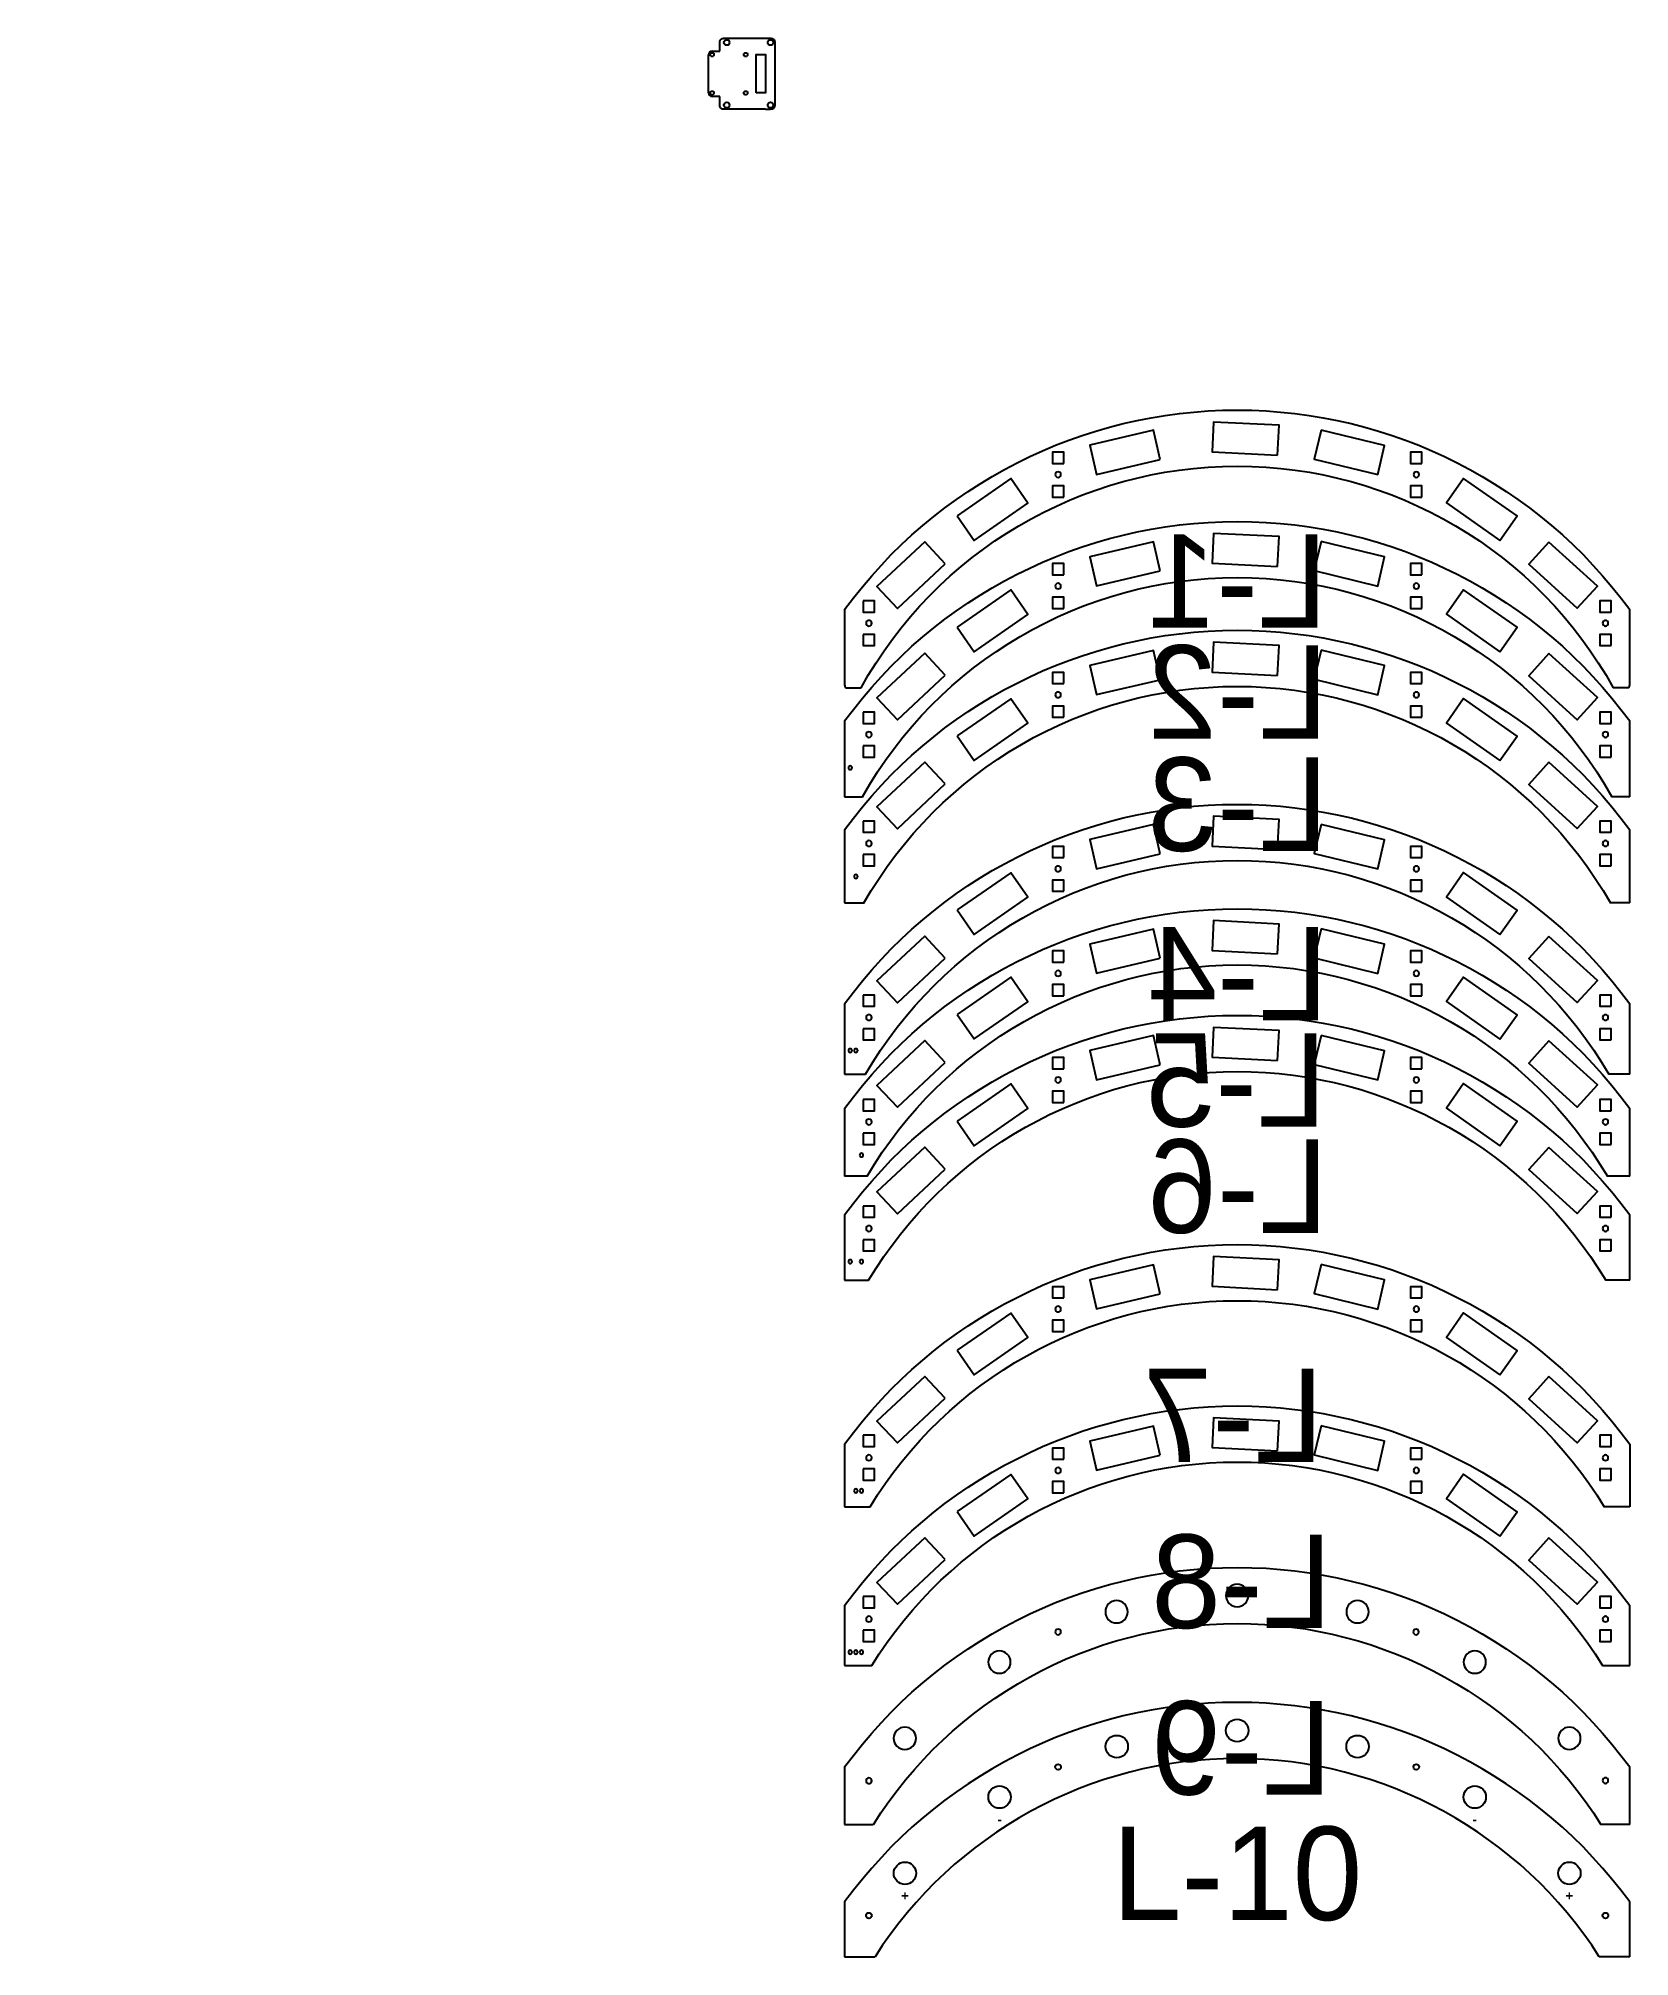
# Model space of a CAD drawing. Header units: millimetres. Extents: x 0 to 851, y -991 to 35.
import ezdxf
from ezdxf.enums import TextEntityAlignment as Align

# ---------------------------------------------------------------- set-up
doc = ezdxf.new("R2010")
doc.units = ezdxf.units.MM
doc.layers.add('Holes', color=1, linetype='Continuous')
doc.layers.add('text', color=5, linetype='Continuous')
doc.layers.add('Notes', color=73, linetype='Continuous', plot=False)
doc.styles.add('BoldReverse', font='Arial_Bold.ttf')
doc.styles.get("Standard").update_dxf_attribs({"font": 'FreeSans.ttf'})

# ---------------------------------------------------------------- blocks, each defined once
blk = doc.blocks.new('SD Support')
for p, q in [((24.4, 31.1), (27.1, 31.1)), ((-6, 2), (-6, 22.2)), ((-6, 2), (-6, 22.2)), ((-4, 24.2), (0, 24.2)), ((0, 0), (-4, 0)), ((24.4, -6.9), (27.1, -6.9))]:
    blk.add_line(p, q)
for points in [[(0, 24.2), (0, 29.1, -0.4142136), (2, 31.1), (24.4, 31.1)], [(26.8, 31.1), (27.4, 31.1, -0.4142136), (29.4, 29.1), (29.4, -4.9, -0.4142136), (27.4, -6.9), (26.8, -6.9)], [(24.4, -6.9), (2, -6.9, -0.4142136), (0, -4.9), (0, 0)]]:
    blk.add_lwpolyline(points, format="xyb")
for centre, start, end in [((-4, 22.2), 90, 180), ((-4, 2), 180, 270)]:
    blk.add_arc(centre, 2, start, end)
at = {"layer": 'Holes'}
blk.add_lwpolyline([(19.4, 1.85), (19.4, 22.35), (24.4, 22.35), (24.4, 1.85)], close=True, dxfattribs=at)
for centre, radius in [((-4.1, 22.35), 1), ((3.75, 28.85), 1.5), ((13.9, 22.35), 1), ((27.15, 28.85), 1.5), ((-4.1, 1.85), 1), ((13.9, 1.85), 1), ((3.75, -4.65), 1.5), ((27.15, -4.65), 1.5)]:
    blk.add_circle(centre, radius, dxfattribs=at)
blk = doc.blocks.new('Square hole unit')
for points in [[(-3, 6), (-3, 12), (3, 12), (3, 6)], [(-3, -12), (-3, -6), (3, -6), (3, -12)]]:
    blk.add_lwpolyline(points, close=True)
blk.add_circle((0, 0), 1.5)
blk = doc.blocks.new('Level 1')
for p, q in [((-209.5, -133.6), (-201.2, -133.6)), ((209.5, -133.6), (201.2, -133.6))]:
    blk.add_line(p, q)
for points in [[(-209.5, -133.6, -0.141669), (-210, -132), (-210, -91.7)], [(210, -91.7), (210, -132, -0.141669), (209.5, -133.6, -0.257438)]]:
    blk.add_lwpolyline(points, format="xyb")
for radius, start, end in [(260, 36.1289, 143.8711), (230, 28.9695, 151.0305)]:
    blk.add_arc((0, -245), radius, start, end)
at = {"layer": 'Holes'}
for points in [[(-44.9, 4.3), (-41.2, -11.2), (-75.2, -19.5), (-78.9, -3.9)], [(-21.6, -9.1), (-22.4, 6.9), (12.6, 8.6), (13.4, -7.3)], [(41.2, -11.4), (44.8, 4.2), (78.9, -3.8), (75.3, -19.4)], [(-140.5, -54.7), (-149.7, -41.6), (-121.1, -21.5), (-111.9, -34.6)], [(149.8, -41.5), (140.7, -54.7), (111.9, -34.7), (121, -21.6)], [(-166.8, -55.6), (-156.1, -67.5), (-181.9, -91), (-192.7, -79.2)], [(156.2, -67.2), (167.1, -55.5), (192.7, -79.4), (181.7, -91.1)]]:
    blk.add_lwpolyline(points, close=True, dxfattribs=at)
for p in [(-95.8, -19.5), (95.8, -19.5), (-197, -99)]:
    blk.add_blockref('Square hole unit', p, dxfattribs=at)
at = {"layer": 'Holes', "rotation": 180}
blk.add_blockref('Square hole unit', (197, -99), dxfattribs=at)
at = {"layer": 'Notes'}
blk.add_text('L-1', height=50, dxfattribs=at).set_placement((0, -76.4), align=Align.MIDDLE_CENTER)
blk = doc.blocks.new('Level 2')
for p, q in [((-210, -132.2), (-200.4, -132.2)), ((210, -132.2), (200.4, -132.2))]:
    blk.add_line(p, q)
for points in [[(-210, -132.2, -0.016848), (-210, -132), (-210, -91.7)], [(210, -91.7), (210, -132, -0.016848), (210, -132.2, -0.394612)]]:
    blk.add_lwpolyline(points, format="xyb")
for radius, start, end in [(260, 36.1289, 143.8711), (230, 29.3686, 150.6314)]:
    blk.add_arc((0, -245), radius, start, end)
at = {"layer": 'Holes'}
for points in [[(-44.9, 4.3), (-41.2, -11.2), (-75.2, -19.5), (-78.9, -3.9)], [(-21.6, -9.1), (-22.4, 6.9), (12.6, 8.6), (13.4, -7.3)], [(41.2, -11.4), (44.8, 4.2), (78.9, -3.8), (75.3, -19.4)], [(-140.5, -54.7), (-149.7, -41.6), (-121.1, -21.5), (-111.9, -34.6)], [(149.8, -41.5), (140.7, -54.7), (111.9, -34.7), (121, -21.6)], [(-166.8, -55.6), (-156.1, -67.5), (-181.9, -91), (-192.7, -79.2)], [(156.2, -67.2), (167.1, -55.5), (192.7, -79.4), (181.7, -91.1)]]:
    blk.add_lwpolyline(points, close=True, dxfattribs=at)
at = {"layer": 'text'}
blk.add_circle((207, -116.7), 1, dxfattribs=at)
at = {"layer": 'Holes'}
for p in [(-95.8, -19.5), (95.8, -19.5), (-197, -99)]:
    blk.add_blockref('Square hole unit', p, dxfattribs=at)
at = {"layer": 'Holes', "rotation": 180}
blk.add_blockref('Square hole unit', (197, -99), dxfattribs=at)
at = {"layer": 'Notes'}
blk.add_text('L-2', height=50, dxfattribs=at).set_placement((-0.4, -76.2), align=Align.MIDDLE_CENTER)
blk = doc.blocks.new('Level 3')
for p, q in [((-210, -130.8), (-199.6, -130.8)), ((210, -130.8), (199.6, -130.8))]:
    blk.add_line(p, q)
for points in [[(-210, -130.8), (-210, -91.7)], [(210, -91.7), (210, -130.8)]]:
    blk.add_lwpolyline(points)
for radius, start, end in [(260, 36.1289, 143.8711), (230, 29.7693, 150.2307)]:
    blk.add_arc((0, -245), radius, start, end)
at = {"layer": 'Holes'}
for points in [[(-44.9, 4.3), (-41.2, -11.2), (-75.2, -19.5), (-78.9, -3.9)], [(-21.6, -9.1), (-22.4, 6.9), (12.6, 8.6), (13.4, -7.3)], [(41.2, -11.4), (44.8, 4.2), (78.9, -3.8), (75.3, -19.4)], [(-140.5, -54.7), (-149.7, -41.6), (-121.1, -21.5), (-111.9, -34.6)], [(149.8, -41.5), (140.7, -54.7), (111.9, -34.7), (121, -21.6)], [(-166.8, -55.6), (-156.1, -67.5), (-181.9, -91), (-192.7, -79.2)], [(156.2, -67.2), (167.1, -55.5), (192.7, -79.4), (181.7, -91.1)]]:
    blk.add_lwpolyline(points, close=True, dxfattribs=at)
at = {"layer": 'text'}
blk.add_circle((204, -116.7), 1, dxfattribs=at)
at = {"layer": 'Holes'}
for p in [(-95.8, -19.5), (95.8, -19.5), (-197, -99)]:
    blk.add_blockref('Square hole unit', p, dxfattribs=at)
at = {"layer": 'Holes', "rotation": 180}
blk.add_blockref('Square hole unit', (197, -99), dxfattribs=at)
at = {"layer": 'Notes'}
blk.add_text('L-3', height=50, dxfattribs=at).set_placement((-0.4, -78), align=Align.MIDDLE_CENTER)
blk = doc.blocks.new('Level 4')
for p, q in [((-210, -129.4), (-198.8, -129.4)), ((210, -129.4), (198.8, -129.4))]:
    blk.add_line(p, q)
for points in [[(-210, -129.4), (-210, -91.7)], [(210, -91.7), (210, -129.4)]]:
    blk.add_lwpolyline(points)
for radius, start, end in [(260, 36.1289, 143.8711), (230, 30.1716, 149.8284)]:
    blk.add_arc((0, -245), radius, start, end)
at = {"layer": 'Holes'}
for points in [[(-44.9, 4.3), (-41.2, -11.2), (-75.2, -19.5), (-78.9, -3.9)], [(-21.6, -9.1), (-22.4, 6.9), (12.6, 8.6), (13.4, -7.3)], [(41.2, -11.4), (44.8, 4.2), (78.9, -3.8), (75.3, -19.4)], [(-140.5, -54.7), (-149.7, -41.6), (-121.1, -21.5), (-111.9, -34.6)], [(149.8, -41.5), (140.7, -54.7), (111.9, -34.7), (121, -21.6)], [(-166.8, -55.6), (-156.1, -67.5), (-181.9, -91), (-192.7, -79.2)], [(156.2, -67.2), (167.1, -55.5), (192.7, -79.4), (181.7, -91.1)]]:
    blk.add_lwpolyline(points, close=True, dxfattribs=at)
at = {"layer": 'text'}
for centre in [(204, -116.7), (207, -116.7)]:
    blk.add_circle(centre, 1, dxfattribs=at)
at = {"layer": 'Holes'}
for p in [(-95.8, -19.5), (95.8, -19.5), (-197, -99)]:
    blk.add_blockref('Square hole unit', p, dxfattribs=at)
at = {"layer": 'Holes', "rotation": 180}
blk.add_blockref('Square hole unit', (197, -99), dxfattribs=at)
at = {"layer": 'Notes'}
blk.add_text('L-4', height=50, dxfattribs=at).set_placement((-0.4, -75.6), align=Align.MIDDLE_CENTER)
blk = doc.blocks.new('Level 6')
for p, q in [((-210, -126.6), (-197.2, -126.6)), ((210, -126.6), (197.2, -126.6))]:
    blk.add_line(p, q)
for points in [[(-210, -126.6), (-210, -91.7)], [(210, -91.7), (210, -126.6)]]:
    blk.add_lwpolyline(points)
for radius, start, end in [(260, 36.1289, 143.8711), (230, 30.9812, 149.0188)]:
    blk.add_arc((0, -245), radius, start, end)
at = {"layer": 'Holes'}
for points in [[(-44.9, 4.3), (-41.2, -11.2), (-75.2, -19.5), (-78.9, -3.9)], [(-21.6, -9.1), (-22.4, 6.9), (12.6, 8.6), (13.4, -7.3)], [(41.2, -11.4), (44.8, 4.2), (78.9, -3.8), (75.3, -19.4)], [(-140.5, -54.7), (-149.7, -41.6), (-121.1, -21.5), (-111.9, -34.6)], [(149.8, -41.5), (140.7, -54.7), (111.9, -34.7), (121, -21.6)], [(-166.8, -55.6), (-156.1, -67.5), (-181.9, -91), (-192.7, -79.2)], [(156.2, -67.2), (167.1, -55.5), (192.7, -79.4), (181.7, -91.1)]]:
    blk.add_lwpolyline(points, close=True, dxfattribs=at)
at = {"layer": 'text'}
for centre in [(201, -116.7), (207, -116.7)]:
    blk.add_circle(centre, 1, dxfattribs=at)
at = {"layer": 'Holes'}
for p in [(-95.8, -19.5), (95.8, -19.5), (-197, -99)]:
    blk.add_blockref('Square hole unit', p, dxfattribs=at)
at = {"layer": 'Holes', "rotation": 180}
blk.add_blockref('Square hole unit', (197, -99), dxfattribs=at)
at = {"layer": 'Notes'}
blk.add_text('L-6', height=50, dxfattribs=at).set_placement((-0.4, -76.3), align=Align.MIDDLE_CENTER)
blk = doc.blocks.new('Level 7')
for p, q in [((-210, -91.7), (-210, -91.7)), ((-210, -91.7), (-210, -125.2)), ((-210, -125.2), (-210, -125.2)), ((-210, -125.2), (-196.3, -125.2)), ((-210, -125.2), (-210, -125.2)), ((210, -125.2), (196.3, -125.2))]:
    blk.add_line(p, q)
blk.add_lwpolyline([(210, -91.7), (210, -125.2)])
for radius, start, end in [(260, 36.1289, 143.8711), (230, 31.3886, 148.6114)]:
    blk.add_arc((0, -245), radius, start, end)
at = {"layer": 'Holes'}
for points in [[(-44.9, 4.3), (-41.2, -11.2), (-75.2, -19.5), (-78.9, -3.9)], [(-21.6, -9.1), (-22.4, 6.9), (12.6, 8.6), (13.4, -7.3)], [(41.2, -11.4), (44.8, 4.2), (78.9, -3.8), (75.3, -19.4)], [(-140.5, -54.7), (-149.7, -41.6), (-121.1, -21.5), (-111.9, -34.6)], [(149.8, -41.5), (140.7, -54.7), (111.9, -34.7), (121, -21.6)], [(-166.8, -55.6), (-156.1, -67.5), (-181.9, -91), (-192.7, -79.2)], [(156.2, -67.2), (167.1, -55.5), (192.7, -79.4), (181.7, -91.1)]]:
    blk.add_lwpolyline(points, close=True, dxfattribs=at)
at = {"layer": 'text'}
for centre in [(201, -116.7), (204, -116.7)]:
    blk.add_circle(centre, 1, dxfattribs=at)
at = {"layer": 'Holes'}
for p in [(-95.8, -19.5), (95.8, -19.5), (-197, -99)]:
    blk.add_blockref('Square hole unit', p, dxfattribs=at)
at = {"layer": 'Holes', "rotation": 180}
blk.add_blockref('Square hole unit', (197, -99), dxfattribs=at)
at = {"layer": 'Notes'}
blk.add_text('L-7', height=50, dxfattribs=at).set_placement((2.1, -76.3), align=Align.MIDDLE_CENTER)
blk = doc.blocks.new('Level 8')
for p, q in [((-195.5, -123.8), (-210, -123.8)), ((210, -123.8), (195.5, -123.8))]:
    blk.add_line(p, q)
for points in [[(-210, -123.8), (-210, -91.7)], [(210, -91.7), (210, -123.8)]]:
    blk.add_lwpolyline(points)
for radius, start, end in [(260, 36.1289, 143.8711), (230, 31.7977, 148.2023)]:
    blk.add_arc((0, -245), radius, start, end)
at = {"layer": 'Holes'}
for points in [[(-44.9, 4.3), (-41.2, -11.2), (-75.2, -19.5), (-78.9, -3.9)], [(-21.6, -9.1), (-22.4, 6.9), (12.6, 8.6), (13.4, -7.3)], [(41.2, -11.4), (44.8, 4.2), (78.9, -3.8), (75.3, -19.4)], [(-140.5, -54.7), (-149.7, -41.6), (-121.1, -21.5), (-111.9, -34.6)], [(149.8, -41.5), (140.7, -54.7), (111.9, -34.7), (121, -21.6)], [(-166.8, -55.6), (-156.1, -67.5), (-181.9, -91), (-192.7, -79.2)], [(156.2, -67.2), (167.1, -55.5), (192.7, -79.4), (181.7, -91.1)]]:
    blk.add_lwpolyline(points, close=True, dxfattribs=at)
at = {"layer": 'text'}
for centre, radius in [((201, -116.7), 1), ((204, -116.7), 1), ((204, -116.7), 0), ((207, -116.7), 1)]:
    blk.add_circle(centre, radius, dxfattribs=at)
at = {"layer": 'Holes'}
for p in [(-95.8, -19.5), (95.8, -19.5), (-197, -99)]:
    blk.add_blockref('Square hole unit', p, dxfattribs=at)
at = {"layer": 'Holes', "rotation": 180}
blk.add_blockref('Square hole unit', (197, -99), dxfattribs=at)
at = {"layer": 'Notes'}
blk.add_text('L-8', height=50, dxfattribs=at).set_placement((-2.4, -78.8), align=Align.MIDDLE_CENTER)
blk = doc.blocks.new('Level 9')
for p, q in [((874, -1621.7), (889.4, -1621.7)), ((1294, -1621.7), (1278.7, -1621.7))]:
    blk.add_line(p, q)
for points in [[(874, -1621.7), (874, -1590.9)], [(1294, -1590.9), (1294, -1621.7)]]:
    blk.add_lwpolyline(points)
for radius, start, end in [(260, 36.1289, 143.8711), (230, 32.2087, 147.7913)]:
    blk.add_arc((1084, -1744.2), radius, start, end)
at = {"layer": 'Holes'}
for centre, radius in [((1084, -1499.2), 6), ((1019.6, -1507.9), 6), ((1148.5, -1507.9), 6), ((988.3, -1518.7), 1.5), ((1179.8, -1518.7), 1.5), ((956.9, -1534.8), 6), ((1211.2, -1534.8), 6), ((906.3, -1575.6), 6), ((1261.8, -1575.6), 6), ((887, -1598.2), 1.5), ((1281, -1598.3), 1.5)]:
    blk.add_circle(centre, radius, dxfattribs=at)
at = {"layer": 'Notes'}
blk.add_text('L-9', height=50, dxfattribs=at).set_placement((1081.6, -1580.7), align=Align.MIDDLE_CENTER)
blk = doc.blocks.new('Level 10')
for p, q in [((210, -121), (226.3, -121)), ((630, -121), (613.7, -121))]:
    blk.add_line(p, q)
for points in [[(210, -91.7), (210, -121)], [(630, -121), (630, -91.7)]]:
    blk.add_lwpolyline(points)
for radius, start, end in [(260, 36.1289, 143.8711), (230, 32.6215, 147.3785)]:
    blk.add_arc((420, -245), radius, start, end)
at = {"layer": 'Holes'}
for centre, radius in [((420, 0), 6), ((355.6, -8.6), 6), ((484.4, -8.6), 6), ((324.2, -19.5), 1.5), ((515.8, -19.5), 1.5), ((292.9, -35.6), 6), ((547.1, -35.6), 6), ((242.3, -76.4), 6), ((597.7, -76.4), 6), ((223, -99), 1.5), ((617, -99), 1.5)]:
    blk.add_circle(centre, radius, dxfattribs=at)
at = {"layer": 'Notes'}
blk.add_text('L-10', height=50, dxfattribs=at).set_placement((420, -76.4), align=Align.MIDDLE_CENTER)
at = {"layer": 'text', "style": 'BoldReverse'}
for s, p in [('-', (292.9, -47.6)), ('-', (547.1, -47.6)), ('+', (242.3, -88.4)), ('+', (597.7, -88.4))]:
    blk.add_text(s, height=5, dxfattribs=at).set_placement(p, align=Align.MIDDLE_CENTER)
blk = doc.blocks.new('Level 5')
for p, q in [((0, 0), (12, 0)), ((408, 0), (420, 0))]:
    blk.add_line(p, q)
for points in [[(0, 0), (0, 36.3)], [(420, 36.3), (420, 0)]]:
    blk.add_lwpolyline(points)
for radius, start, end in [(260, 36.1289, 143.8711), (230, 30.5755, 149.4245)]:
    blk.add_arc((210, -117), radius, start, end)
at = {"layer": 'Holes'}
for points in [[(188.4, 118.9), (187.6, 134.9), (222.6, 136.7), (223.4, 120.7)], [(165.1, 132.3), (168.8, 116.8), (134.8, 108.5), (131.1, 124.1)], [(251.2, 116.6), (254.8, 132.2), (288.9, 124.2), (285.3, 108.6)], [(69.5, 73.3), (60.3, 86.4), (88.9, 106.5), (98.1, 93.4)], [(359.8, 86.5), (350.7, 73.4), (321.9, 93.3), (331, 106.4)], [(43.2, 72.4), (53.9, 60.5), (28.1, 37), (17.3, 48.8)], [(366.2, 60.8), (377.1, 72.5), (402.7, 48.6), (391.7, 36.9)]]:
    blk.add_lwpolyline(points, close=True, dxfattribs=at)
at = {"layer": 'text'}
blk.add_circle((411, 11.3), 1, dxfattribs=at)
at = {"layer": 'Holes'}
for p in [(114.2, 108.5), (305.8, 108.5), (13, 29)]:
    blk.add_blockref('Square hole unit', p, dxfattribs=at)
at = {"layer": 'Holes', "rotation": 180}
blk.add_blockref('Square hole unit', (407, 29), dxfattribs=at)
at = {"layer": 'Notes'}
blk.add_text('L-5', height=50, dxfattribs=at).set_placement((210.5, 51.5), align=Align.MIDDLE_CENTER)

msp = doc.modelspace()

# ---------------------------------------------------------------- block references
for name, p in [('SD Support', (364.5, 3.6)), ('Level 10', (221.3, -870.5))]:
    msp.add_blockref(name, p)
at = {"xscale": -1}
for name, p in [('Level 8', (641.3, -711.9)), ('Level 1', (641.3, -179.2)), ('Level 2', (641.3, -238.8)), ('Level 3', (641.3, -297)), ('Level 4', (641.3, -390.1)), ('Level 5', (851.3, -574)), ('Level 6', (641.3, -503)), ('Level 7', (641.3, -625.6)), ('Level 9', (1725.3, 700.9))]:
    msp.add_blockref(name, p, dxfattribs=at)

doc.saveas('drawing.dxf')
